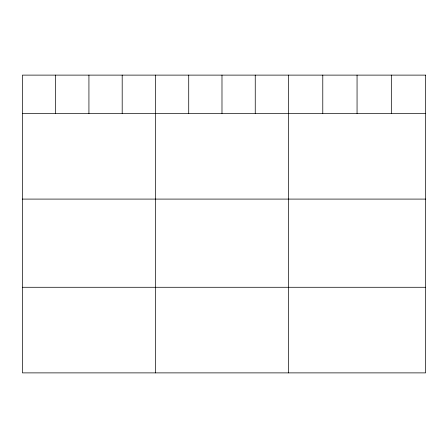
<?xml version="1.0" encoding="UTF-8"?>
<svg xmlns="http://www.w3.org/2000/svg" width="448" height="448" viewBox="0 0 448 448"><rect width="100%" height="100%" fill="white"/><g stroke="black" fill="none" stroke-linecap="round" stroke-linejoin="round"><path stroke-width="0.67" d="M22.4 113.49L425.6 113.49M22.4 199.091L425.6 199.091M22.4 287.28L425.6 287.28M391.328 75.118L391.328 113.49M357.056 75.118L357.056 113.49M322.784 75.118L322.784 113.49M288.512 75.118L288.512 372.882M255.248 75.118L255.248 113.49M221.984 75.118L221.984 113.49M188.72 75.118L188.72 113.49M155.456 75.118L155.456 372.882M122.192 75.118L122.192 113.49M88.928 75.118L88.928 113.49M55.664 75.118L55.664 113.49M425.6 75.118L22.4 75.118L22.4 372.882L425.6 372.882L425.6 75.118"/></g></svg>
